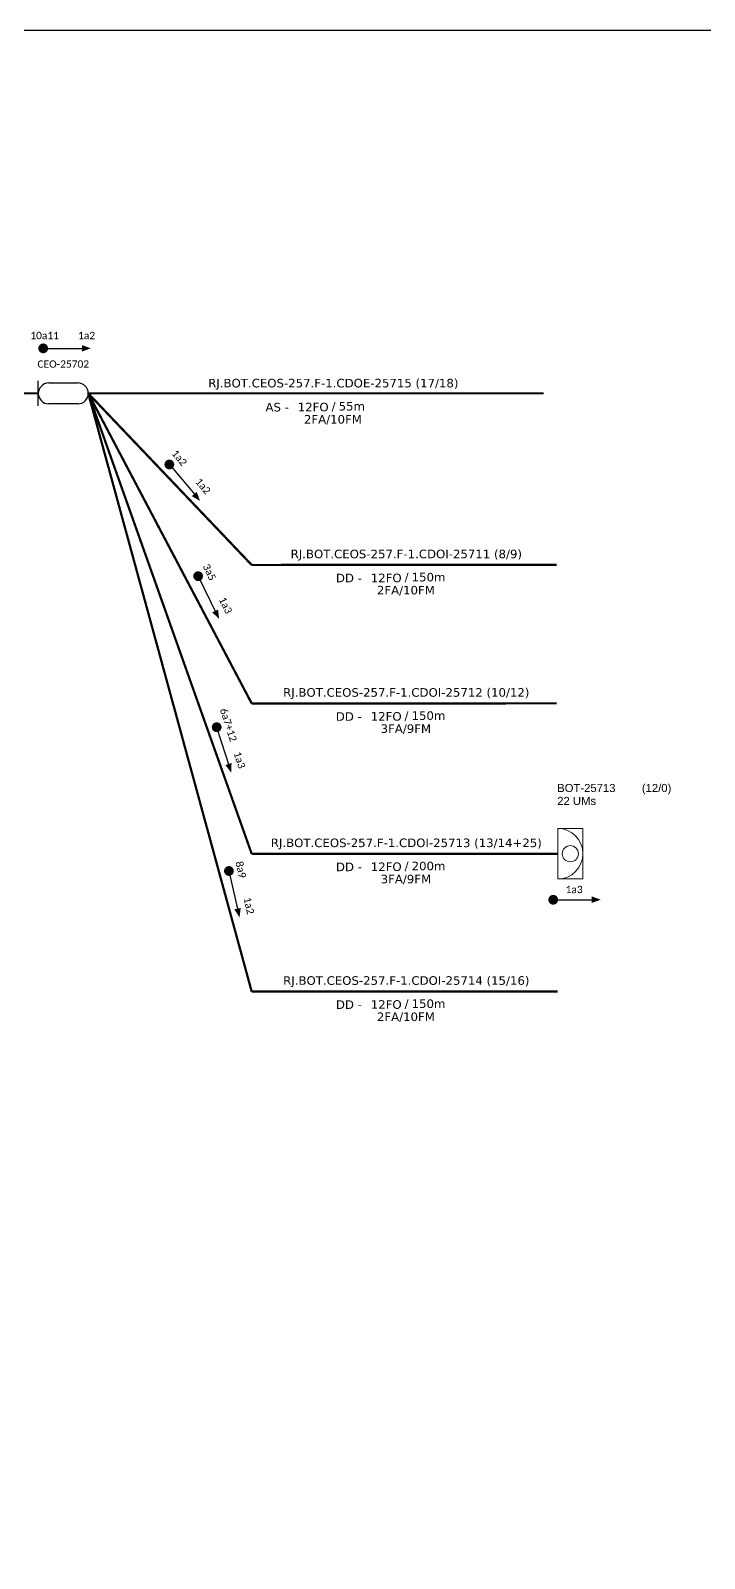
# Model space of a CAD drawing. Extents: x -89 to 1703, y 705 to 1299.
# Drawn here: x 223 to 389.9, y 920.9 to 1299 of the extents above; entities that cross this region are included whole.
import ezdxf
from ezdxf.enums import TextEntityAlignment as Align

# ---------------------------------------------------------------- set-up
doc = ezdxf.new("R2010")
doc.units = 0
for name, color, linetype, lineweight in [("20.0-LEGENDA DOS CDO'S", 1, 'Continuous', 0), ('20.1-CDO_INTERIOR', 1, 'Continuous', 0), ('40.1-ETIQUETAS', 1, 'Continuous', 20)]:
    doc.layers.add(name, color=color, linetype=linetype, lineweight=lineweight)
for name, color, linetype in [('20.4-CEOS', 1, 'Continuous'), ('CAP a instalar', 1, 'Continuous'), ('CD de instalação futura', 8, 'Continuous'), ('SETA', 7, 'Continuous')]:
    doc.layers.add(name, color=color, linetype=linetype)
doc.styles.add('ARIAL', font='arial.ttf')
doc.styles.add('siredit', font='verdana.ttf')
doc.styles.get("Standard").update_dxf_attribs({"font": 'arial.ttf'})
doc.linetypes.add('FENCELINE1', pattern='A,0.25,-0.1,[133,ltypeshp.shx,S=0.1,R=0,X=-0.1,Y=0],-0.1,1', length=1.45)

# ---------------------------------------------------------------- blocks, each defined once
blk = doc.blocks.new('ETIQUETA_RS5F')
at = {"layer": '40.1-ETIQUETAS', "color": 0, "style": 'siredit'}
blk.add_text('/', height=1.5, dxfattribs=at).set_placement((1.58, -1.95), align=Align.MIDDLE_RIGHT)
for tag, p in [('ETIQUETA_R_SECUNDARIA', (1.21, 2.1)), ('ETIQUETA_R_PRIMARIA', (1.21, 4.1)), ('F_ATIVAS/F_MORTAS', (1.14, -4.24))]:
    blk.add_attdef(tag, text='', height=1.5, dxfattribs=at).set_placement(p, align=Align.MIDDLE_CENTER)
for tag, p in [('TIPO_CABO', (-6.58, -2.12)), ('CAP_CABO', (0.4, -2.09))]:
    blk.add_attdef(tag, text='', height=1.5, dxfattribs=at).set_placement(p, align=Align.MIDDLE_RIGHT)
blk.add_attdef('METROS', text='', height=1.5, dxfattribs=at).set_placement((2.14, -1.95), align=Align.MIDDLE_LEFT)
for tag, p in [('FUSÃO_1', (0.85, -8.39)), ('FUSÃO_2', (0.85, -10.6)), ('FUSÃO_3', (0.85, -12.93)), ('FUSÃO_4', (0.85, -15.14)), ('FUSÃO_5', (0.85, -17.16))]:
    blk.add_attdef(tag, text='', height=1.5, dxfattribs=at).set_placement(p, align=Align.CENTER)
blk = doc.blocks.new('CDOI_INT')
at = {"layer": '20.1-CDO_INTERIOR', "color": 0, "lineweight": 18}
blk.add_lwpolyline([(4.25, -4.25), (4.25, 4.25), (0, 4.25), (0, -4.25)], close=True, dxfattribs=at)
blk.add_circle((2.12, 0), 1.36, dxfattribs=at)
blk.add_arc((0, 0), 4.25, 270, 90, dxfattribs=at)
at = {"layer": "20.0-LEGENDA DOS CDO'S", "color": 0, "style": 'ARIAL'}
for tag, p in [('CDO_N', (-0.08, 10.38)), ('SPLITER_1', (21.18, 10.38)), ('SURVEY', (-0.08, 8.2)), ('SPLITER_2', (21.19, 8.68)), ('SAP', (-0.08, 6.23)), ('1:XX', (5.94, -2.22)), ('UMS', (5.94, -4.24))]:
    blk.add_attdef(tag, p, '', height=1.36, dxfattribs=at)
blk.add_attdef('FIBRAS_UTILIZADAS', text='', height=1.36, dxfattribs=at).set_placement((15.34, 10.38), align=Align.CENTER)

msp = doc.modelspace()

# ---------------------------------------------------------------- linework, layer by layer
msp.add_lwpolyline([(-89.32, 705.02), (749.25, 705.02), (749.25, 1299.02), (-89.32, 1299.02), (-89.32, 705.02)])
at = {"const_width": 1.21}
for points in [[(225.51, 1220.37, 1), (226.72, 1220.37, 1)], [(256.98, 1192.09, 1), (257.76, 1191.17, 1)], [(264.23, 1164.53, 1), (264.76, 1163.45, 1)], [(268.91, 1127.19, 1), (269.28, 1126.04, 1)], [(271.99, 1091.62, 1), (272.26, 1090.44, 1)], [(351.86, 1083.91, 1), (353.07, 1083.91, 1)]]:
    msp.add_lwpolyline(points, format="xyb", close=True, dxfattribs=at)
at = {"layer": '20.4-CEOS', "color": 5}
for p, q in [((227.48, 1211.8), (234.71, 1211.8)), ((234.71, 1206.65), (227.48, 1206.65))]:
    msp.add_line(p, q, dxfattribs=at)
msp.add_lwpolyline([(224.9, 1206.12), (224.9, 1212.33)], dxfattribs=at)
for centre, start, end in [((227.48, 1209.22), 90, 270), ((234.71, 1209.22), 270, 90)]:
    msp.add_arc(centre, 2.58, start, end, dxfattribs=at)
at = {"layer": 'CAP a instalar', "color": 5, "ltscale": 7, "const_width": 0.467}
msp.add_lwpolyline([(101.02, 1209.22), (224.9, 1209.22)], dxfattribs=at)
at = {"layer": 'CAP a instalar', "color": 7, "ltscale": 7, "const_width": 0.565}
for points in [[(237.28, 1209.22), (277.77, 1166.76)], [(237.28, 1209.22), (277.77, 1132.49)], [(237.28, 1209.22), (277.77, 1061.18)], [(277.77, 1166.76), (353.34, 1166.79)], [(277.77, 1132.49), (353.31, 1132.52)], [(277.77, 1061.18), (353.58, 1061.22)]]:
    msp.add_lwpolyline(points, dxfattribs=at)
at = {"layer": 'CAP a instalar', "color": 1, "ltscale": 7, "const_width": 0.565}
for points in [[(237.28, 1209.22), (277.77, 1095.27)], [(277.77, 1095.27), (353.58, 1095.3)]]:
    msp.add_lwpolyline(points, dxfattribs=at)
at = {"layer": 'CAP a instalar', "color": 7, "linetype": 'FENCELINE1', "ltscale": 10, "const_width": 0.467}
msp.add_lwpolyline([(237.28, 1209.22), (350.09, 1209.22)], dxfattribs=at)
at = {"layer": 'SETA'}
for points in [[(226.12, 1220.37), (236.52, 1220.37)], [(257.37, 1191.63), (264.06, 1183.67)], [(264.49, 1163.99), (269.07, 1154.65)], [(269.09, 1126.61), (272.25, 1116.7)], [(272.12, 1091.03), (274.43, 1080.88)], [(352.47, 1083.91), (362.87, 1083.91)]]:
    msp.add_lwpolyline(points, dxfattribs=at)
for points in [[(235.69, 1221.19), (237.9, 1220.38), (235.69, 1219.58)], [(264.16, 1184.84), (264.97, 1182.62), (262.92, 1183.8)], [(269.44, 1155.76), (269.69, 1153.41), (267.99, 1155.05)], [(272.78, 1117.75), (272.68, 1115.39), (271.24, 1117.26)], [(275.05, 1081.88), (274.75, 1079.54), (273.47, 1081.52)], [(362.03, 1084.74), (364.25, 1083.93), (362.03, 1083.12)]]:
    msp.add_solid(points, dxfattribs=at)

# ---------------------------------------------------------------- block references
at = {"layer": 'CAP a instalar', "color": 7, "linetype": 'FENCELINE1', "ltscale": 7}
ref = msp.add_blockref('ETIQUETA_RS5F', (296.32, 1208.8), dxfattribs=dict(at, xscale=1.411343981848631, yscale=1.411343981849711, zscale=1.411343981849999))
ref.add_attrib('ETIQUETA_R_SECUNDARIA', 'RJ.BOT.CEOS-257.F-1.CDOE-25715 (17/18)', dxfattribs={"layer": '40.1-ETIQUETAS', "color": 0, "height": 2.117, "style": 'siredit'}).set_placement((297.99, 1211.77), align=Align.MIDDLE_CENTER)
ref.add_attrib('TIPO_CABO', 'AS -', dxfattribs={"layer": '40.1-ETIQUETAS', "color": 0, "height": 2.117, "style": 'siredit'}).set_placement((286.98, 1205.82), align=Align.MIDDLE_RIGHT)
ref.add_attrib('CAP_CABO', '12FO', dxfattribs={"layer": '40.1-ETIQUETAS', "color": 0, "height": 2.117, "style": 'siredit'}).set_placement((296.83, 1205.85), align=Align.MIDDLE_RIGHT)
ref.add_attrib('METROS', '55m', dxfattribs={"layer": '40.1-ETIQUETAS', "color": 0, "height": 2.117, "style": 'siredit'}).set_placement((299.3, 1206.05), align=Align.MIDDLE_LEFT)
ref.add_attrib('F_ATIVAS/F_MORTAS', '2FA/10FM', dxfattribs={"layer": '40.1-ETIQUETAS', "color": 0, "height": 2.117, "style": 'siredit'}).set_placement((297.89, 1202.81), align=Align.MIDDLE_CENTER)
ref = msp.add_blockref('ETIQUETA_RS5F', (314.4, 1166.52), dxfattribs=dict(at, xscale=1.411343981848631, yscale=1.411343981849711, zscale=1.411343981849999))
ref.add_attrib('ETIQUETA_R_SECUNDARIA', 'RJ.BOT.CEOS-257.F-1.CDOI-25711 (8/9)', dxfattribs={"layer": '40.1-ETIQUETAS', "color": 0, "height": 2.117, "style": 'siredit'}).set_placement((316.07, 1169.49), align=Align.MIDDLE_CENTER)
ref.add_attrib('TIPO_CABO', 'DD -', dxfattribs={"layer": '40.1-ETIQUETAS', "color": 0, "height": 2.117, "style": 'siredit'}).set_placement((305.07, 1163.53), align=Align.MIDDLE_RIGHT)
ref.add_attrib('CAP_CABO', '12FO', dxfattribs={"layer": '40.1-ETIQUETAS', "color": 0, "height": 2.117, "style": 'siredit'}).set_placement((314.92, 1163.56), align=Align.MIDDLE_RIGHT)
ref.add_attrib('METROS', '150m', dxfattribs={"layer": '40.1-ETIQUETAS', "color": 0, "height": 2.117, "style": 'siredit'}).set_placement((317.39, 1163.76), align=Align.MIDDLE_LEFT)
ref.add_attrib('F_ATIVAS/F_MORTAS', '2FA/10FM', dxfattribs={"layer": '40.1-ETIQUETAS', "color": 0, "height": 2.117, "style": 'siredit'}).set_placement((315.97, 1160.53), align=Align.MIDDLE_CENTER)
ref = msp.add_blockref('ETIQUETA_RS5F', (314.39, 1132.25), dxfattribs=dict(at, xscale=1.411343981848631, yscale=1.411343981849711, zscale=1.411343981849999))
ref.add_attrib('ETIQUETA_R_SECUNDARIA', 'RJ.BOT.CEOS-257.F-1.CDOI-25712 (10/12)', dxfattribs={"layer": '40.1-ETIQUETAS', "color": 0, "height": 2.117, "style": 'siredit'}).set_placement((316.06, 1135.22), align=Align.MIDDLE_CENTER)
ref.add_attrib('TIPO_CABO', 'DD -', dxfattribs={"layer": '40.1-ETIQUETAS', "color": 0, "height": 2.117, "style": 'siredit'}).set_placement((305.05, 1129.26), align=Align.MIDDLE_RIGHT)
ref.add_attrib('CAP_CABO', '12FO', dxfattribs={"layer": '40.1-ETIQUETAS', "color": 0, "height": 2.117, "style": 'siredit'}).set_placement((314.91, 1129.3), align=Align.MIDDLE_RIGHT)
ref.add_attrib('METROS', '150m', dxfattribs={"layer": '40.1-ETIQUETAS', "color": 0, "height": 2.117, "style": 'siredit'}).set_placement((317.37, 1129.49), align=Align.MIDDLE_LEFT)
ref.add_attrib('F_ATIVAS/F_MORTAS', '3FA/9FM', dxfattribs={"layer": '40.1-ETIQUETAS', "color": 0, "height": 2.117, "style": 'siredit'}).set_placement((315.96, 1126.26), align=Align.MIDDLE_CENTER)
at = {"layer": 'CAP a instalar', "color": 1, "linetype": 'FENCELINE1', "ltscale": 7}
ref = msp.add_blockref('ETIQUETA_RS5F', (314.4, 1095.03), dxfattribs=dict(at, xscale=1.411343981848631, yscale=1.411343981849711, zscale=1.411343981849999))
ref.add_attrib('ETIQUETA_R_SECUNDARIA', 'RJ.BOT.CEOS-257.F-1.CDOI-25713 (13/14+25)', dxfattribs={"layer": '40.1-ETIQUETAS', "color": 0, "height": 2.117, "style": 'siredit'}).set_placement((316.07, 1098), align=Align.MIDDLE_CENTER)
ref.add_attrib('TIPO_CABO', 'DD -', dxfattribs={"layer": '40.1-ETIQUETAS', "color": 0, "height": 2.117, "style": 'siredit'}).set_placement((305.07, 1092.04), align=Align.MIDDLE_RIGHT)
ref.add_attrib('CAP_CABO', '12FO', dxfattribs={"layer": '40.1-ETIQUETAS', "color": 0, "height": 2.117, "style": 'siredit'}).set_placement((314.92, 1092.08), align=Align.MIDDLE_RIGHT)
ref.add_attrib('METROS', '200m', dxfattribs={"layer": '40.1-ETIQUETAS', "color": 0, "height": 2.117, "style": 'siredit'}).set_placement((317.39, 1092.27), align=Align.MIDDLE_LEFT)
ref.add_attrib('F_ATIVAS/F_MORTAS', '3FA/9FM', dxfattribs={"layer": '40.1-ETIQUETAS', "color": 0, "height": 2.117, "style": 'siredit'}).set_placement((315.97, 1089.04), align=Align.MIDDLE_CENTER)
at = {"layer": 'CAP a instalar', "color": 7, "linetype": 'FENCELINE1', "ltscale": 7}
ref = msp.add_blockref('ETIQUETA_RS5F', (314.4, 1060.95), dxfattribs=dict(at, xscale=1.411343981848631, yscale=1.411343981849711, zscale=1.411343981849999))
ref.add_attrib('ETIQUETA_R_SECUNDARIA', 'RJ.BOT.CEOS-257.F-1.CDOI-25714 (15/16)', dxfattribs={"layer": '40.1-ETIQUETAS', "color": 0, "height": 2.117, "style": 'siredit'}).set_placement((316.07, 1063.92), align=Align.MIDDLE_CENTER)
ref.add_attrib('TIPO_CABO', 'DD -', dxfattribs={"layer": '40.1-ETIQUETAS', "color": 0, "height": 2.117, "style": 'siredit'}).set_placement((305.07, 1057.96), align=Align.MIDDLE_RIGHT)
ref.add_attrib('CAP_CABO', '12FO', dxfattribs={"layer": '40.1-ETIQUETAS', "color": 0, "height": 2.117, "style": 'siredit'}).set_placement((314.92, 1057.99), align=Align.MIDDLE_RIGHT)
ref.add_attrib('METROS', '150m', dxfattribs={"layer": '40.1-ETIQUETAS', "color": 0, "height": 2.117, "style": 'siredit'}).set_placement((317.39, 1058.19), align=Align.MIDDLE_LEFT)
ref.add_attrib('F_ATIVAS/F_MORTAS', '2FA/10FM', dxfattribs={"layer": '40.1-ETIQUETAS', "color": 0, "height": 2.117, "style": 'siredit'}).set_placement((315.97, 1054.95), align=Align.MIDDLE_CENTER)
at = {"layer": 'CD de instalação futura', "color": 1, "ltscale": 11}
ref = msp.add_blockref('CDOI_INT', (353.58, 1095.3), dxfattribs=dict(at, xscale=1.470653668531895, yscale=1.470653668531895, zscale=1.470653668531895))
ref.add_attrib('CDO_N', 'BOT-25713', (353.45, 1110.57), dxfattribs={"layer": "20.0-LEGENDA DOS CDO'S", "color": 0, "height": 2, "style": 'ARIAL'})
ref.add_attrib('FIBRAS_UTILIZADAS', '     (12/0)', dxfattribs={"layer": "20.0-LEGENDA DOS CDO'S", "color": 0, "height": 2.0005, "style": 'ARIAL'}).set_placement((376.14, 1110.57), align=Align.CENTER)
ref.add_attrib('SURVEY', '22 UMs', (353.46, 1107.36), dxfattribs={"layer": "20.0-LEGENDA DOS CDO'S", "color": 0, "height": 2, "style": 'ARIAL'})

# ---------------------------------------------------------------- texts
at = {"char_height": 1.815, "width": 30.6841, "attachment_point": 5}
for s, insert in [('{\\fCalibri|b0|i0|c0|p34;\\C7;10a11}', (226.47, 1223.54)), ('{\\fCalibri|b0|i0|c0|p34;\\C7;1a2}', (236.87, 1223.54)), ('\\C7;\\fCalibri|b0|i0|c0|p34;1a3', (357.64, 1086.44))]:
    msp.add_mtext(s, dxfattribs=dict(at, insert=insert))
at = {"color": 5, "insert": (231.09, 1216.48), "char_height": 1.815, "width": 30.6841, "attachment_point": 5}
msp.add_mtext('\\fCalibri|b0|i0|c0|p34;CEO-25702', dxfattribs=at)
at = {"char_height": 1.815, "width": 30.6841, "attachment_point": 5}
for s, insert, rotation in [('{\\fCalibri|b0|i0|c0|p34;\\C7;1a2}', (259.85, 1193.27), 310.0468), ('{\\fCalibri|b0|i0|c0|p34;\\C7;1a2}', (265.71, 1186.27), 310.0468), ('{\\fCalibri|b0|i0|c0|p34;\\C7;3a5}', (267.29, 1164.98), 296.1106), ('{\\fCalibri|b0|i0|c0|p34;\\C7;1a3}', (271.3, 1156.77), 296.1106), ('\\C7;\\fCalibri|b0|i0|c0|p34;6a7\\C1;+12', (272.01, 1127.18), 287.642), ('\\C7;\\fCalibri|b0|i0|c0|p34;1a3', (274.76, 1118.48), 287.642), ('{\\fCalibri|b0|i0|c0|p34;\\C7;8a9}', (275.08, 1091.35), 282.8126), ('{\\fCalibri|b0|i0|c0|p34;\\C7;1a2}', (277.08, 1082.44), 282.8126)]:
    msp.add_mtext(s, dxfattribs=dict(at, insert=insert, rotation=rotation))

doc.saveas('drawing.dxf')
